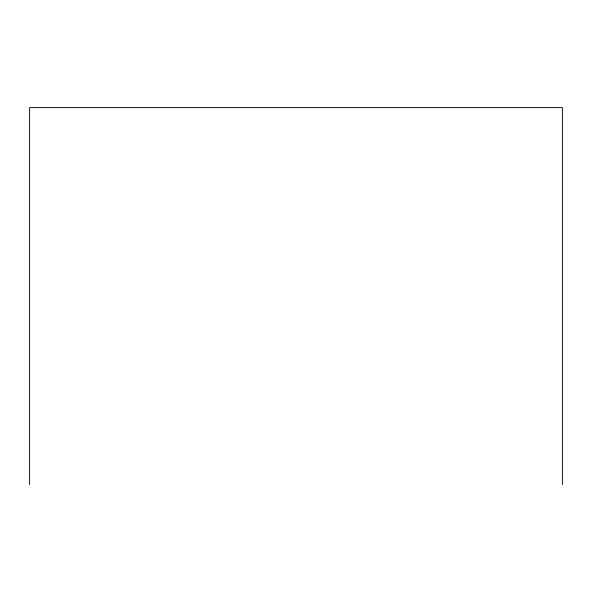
<?xml version="1.0" encoding="UTF-8"?>
<svg xmlns="http://www.w3.org/2000/svg" width="592" height="592" viewBox="0 0 592 592"><rect width="100%" height="100%" fill="white"/><g stroke="black" fill="none" stroke-linecap="round" stroke-linejoin="round"><path stroke-width="0.89" d="M562.4 484.397L562.4 107.603L29.6 107.603L29.6 484.397"/></g></svg>
